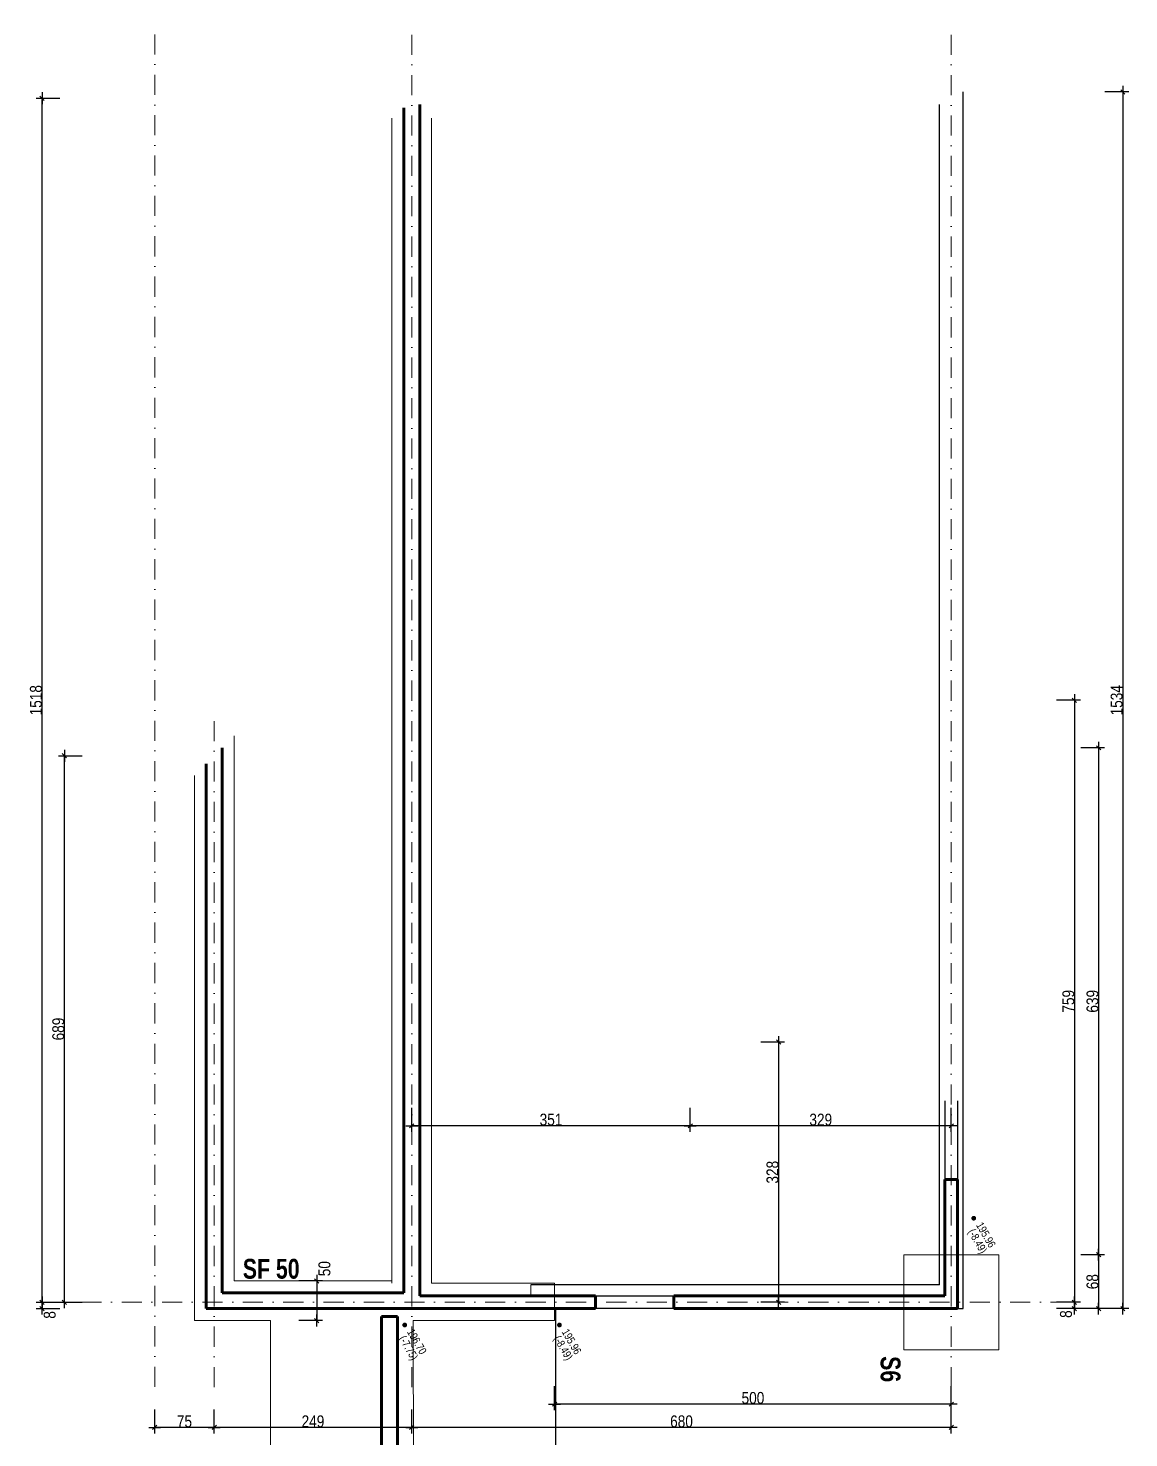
# Model space of a CAD drawing. Header units: centimetres. Extents: x 16433 to 114398, y -50094 to -12305.
# Drawn here: x 61960 to 63347, y -37195 to -35418 of the extents above; entities that cross this region are included whole.
import ezdxf
from ezdxf.enums import TextEntityAlignment as Align

# ---------------------------------------------------------------- set-up
doc = ezdxf.new("R2010")
doc.units = ezdxf.units.CM
doc.header["$LTSCALE"] = 0.5
doc.linetypes.add('TIRETPTX2', pattern=[50.8, 25.4, -12.7, 0, -12.7])
doc.layers.get('DEFPOINTS').update_dxf_attribs({"linetype": 'CONTINUOUS'})
for name, color, linetype in [('01_cote_gen', 4, 'CONTINUOUS'), ('01_linteaux', 2, 'CONTINUOUS'), ('01_texte', 230, 'CONTINUOUS'), ('AA_COTES', 2, 'CONTINUOUS')]:
    doc.layers.add(name, color=color, linetype=linetype)
for name, color, linetype, lineweight in [('01_murs_coup', 5, 'CONTINUOUS', 60), ('01_sem', 42, 'CONTINUOUS', 15), ('01_tram_axes', 2, 'TIRETPTX2', 9)]:
    doc.layers.add(name, color=color, linetype=linetype, lineweight=lineweight)
doc.styles.add('impact', font='impact.ttf')
doc.styles.add('MATTE_TXT', font='arial.ttf')
doc.styles.add('STYLE2', font='ARIALN.TTF')
doc.dimstyles.new('JB50', dxfattribs={"dimscale": 0.1, "dimtxt": 150, "dimasz": 15, "dimexe": 0.1, "dimexo": 0.1, "dimgap": 0.09, "dimtad": 1, "dimdec": 1, "dimdsep": 46, "dimtxsty": 'STYLE2', "dimblk1": 'BOND_G', "dimblk2": 'BOND_D', "dimsah": 1, "dimcen": 1.5, "dimdle": 0.01, "dimse1": 1, "dimse2": 1, "dimclrd": 4, "dimclre": 2, "dimclrt": 6, "dimazin": 2, "dimtfac": 2.333333, "dimtdec": 1, "dimtix": 1, "dimtmove": 2, "dimatfit": 3, "dimldrblk": 'BOND_G', "dimfxl": 1, "dimtolj": 1, "dimtzin": 0, "dimarcsym": 0})

# ---------------------------------------------------------------- blocks, each defined once
blk = doc.blocks.new('BOND_G')
at = {"layer": 'AA_COTES', "color": 0}
for p, q in [((0, -5), (0, 15)), ((5, 0), (-5, 0)), ((1.8, 1.8), (-1.8, -1.8))]:
    blk.add_line(p, q, dxfattribs=at)
blk = doc.blocks.new('BOND_D')
at = {"layer": 'AA_COTES', "color": 0}
for p, q in [((5, 0), (-5, 0)), ((-1.8, -1.8), (1.8, 1.8)), ((0, 5), (0, -15))]:
    blk.add_line(p, q, dxfattribs=at)
blk = doc.blocks.new('*D3246')
at = {"layer": '01_cote_gen', "color": 4, "lineweight": -2, "transparency": 16777216}
blk.add_line((62323.7, -36998.6), (62323.7, -37045.6), dxfattribs=at)
at = {"layer": 'DEFPOINTS', "color": 0}
for p in [(62314.9, -36997.1), (62314.9, -37047.1), (62323.7, -37047.1)]:
    blk.add_point(p, dxfattribs=at)
at = {"layer": '01_cote_gen', "color": 4, "lineweight": -2, "transparency": 16777216, "xscale": 1.5, "yscale": 1.5, "zscale": 1.5}
for name, p, rotation in [('BOND_G', (62323.7, -36997.1), 90), ('BOND_D', (62323.7, -37047.1), 270)]:
    blk.add_blockref(name, p, dxfattribs=dict(at, rotation=rotation))
at = {"layer": '01_cote_gen', "color": 6, "transparency": 16777216, "insert": (62333.5, -36981.7), "char_height": 15, "attachment_point": 5, "rotation": 90, "style": 'STYLE2'}
blk.add_mtext('\\A1;50', dxfattribs=at)
blk = doc.blocks.new('*D3247')
at = {"layer": '01_cote_gen', "color": 4, "lineweight": -2, "transparency": 16777216}
blk.add_line((63122, -37152.5), (62625, -37152.5), dxfattribs=at)
at = {"layer": 'DEFPOINTS', "color": 0}
for p in [(62623.5, -37050.1), (63123.5, -37131.1), (62623.5, -37152.5)]:
    blk.add_point(p, dxfattribs=at)
at = {"layer": '01_cote_gen', "color": 4, "lineweight": -2, "transparency": 16777216, "xscale": 1.5, "yscale": 1.5, "zscale": 1.5, "rotation": 180}
blk.add_blockref('BOND_D', (62623.5, -37152.5), dxfattribs=at)
at = {"layer": '01_cote_gen', "color": 4, "lineweight": -2, "transparency": 16777216, "xscale": 1.5, "yscale": 1.5, "zscale": 1.5}
blk.add_blockref('BOND_G', (63123.5, -37152.5), dxfattribs=at)
at = {"layer": '01_cote_gen', "color": 6, "transparency": 16777216, "insert": (62873.5, -37144.8), "char_height": 15, "attachment_point": 5, "style": 'STYLE2'}
blk.add_mtext('\\A1;500', dxfattribs=at)
blk = doc.blocks.new('*D3248')
at = {"layer": '01_cote_gen', "color": 4, "lineweight": -2, "transparency": 16777216}
blk.add_line((63278.7, -36266.6), (63278.7, -37022.6), dxfattribs=at)
at = {"layer": 'DEFPOINTS', "color": 0}
for p in [(63245.9, -36265.1), (63252.2, -37024.1), (63278.7, -37024.1)]:
    blk.add_point(p, dxfattribs=at)
at = {"layer": '01_cote_gen', "color": 4, "lineweight": -2, "transparency": 16777216, "xscale": 1.5, "yscale": 1.5, "zscale": 1.5}
for name, p, rotation in [('BOND_G', (63278.7, -36265.1), 90), ('BOND_D', (63278.7, -37024.1), 270)]:
    blk.add_blockref(name, p, dxfattribs=dict(at, rotation=rotation))
at = {"layer": '01_cote_gen', "color": 6, "transparency": 16777216, "insert": (63271.1, -36644.6), "char_height": 15, "attachment_point": 5, "rotation": 90, "style": 'STYLE2'}
blk.add_mtext('\\A1;759', dxfattribs=at)
blk = doc.blocks.new('*D3249')
at = {"layer": '01_cote_gen', "color": 4, "lineweight": -2, "transparency": 16777216}
blk.add_line((63309.2, -36326.6), (63309.2, -36962.6), dxfattribs=at)
at = {"layer": 'DEFPOINTS', "color": 0}
for p in [(63286.7, -36325.1), (63183.5, -36964.1), (63309.2, -36964.1)]:
    blk.add_point(p, dxfattribs=at)
at = {"layer": '01_cote_gen', "color": 4, "lineweight": -2, "transparency": 16777216, "xscale": 1.5, "yscale": 1.5, "zscale": 1.5}
for name, p, rotation in [('BOND_G', (63309.2, -36325.1), 90), ('BOND_D', (63309.2, -36964.1), 270)]:
    blk.add_blockref(name, p, dxfattribs=dict(at, rotation=rotation))
at = {"layer": '01_cote_gen', "color": 6, "transparency": 16777216, "insert": (63301.5, -36644.6), "char_height": 15, "attachment_point": 5, "rotation": 90, "style": 'STYLE2'}
blk.add_mtext('\\A1;639', dxfattribs=at)
blk = doc.blocks.new('*D3250')
at = {"layer": '01_cote_gen', "color": 4, "lineweight": -2, "transparency": 16777216}
blk.add_line((63309.2, -36965.6), (63309.2, -37030.6), dxfattribs=at)
at = {"layer": 'DEFPOINTS', "color": 0}
for p in [(63286.7, -36964.1), (63138.5, -37032.1), (63309.2, -37032.1)]:
    blk.add_point(p, dxfattribs=at)
at = {"layer": '01_cote_gen', "color": 4, "lineweight": -2, "transparency": 16777216, "xscale": 1.5, "yscale": 1.5, "zscale": 1.5}
for name, p, rotation in [('BOND_G', (63309.2, -36964.1), 90), ('BOND_D', (63309.2, -37032.1), 270)]:
    blk.add_blockref(name, p, dxfattribs=dict(at, rotation=rotation))
at = {"layer": '01_cote_gen', "color": 6, "transparency": 16777216, "insert": (63301.5, -36998.1), "char_height": 15, "attachment_point": 5, "rotation": 90, "style": 'STYLE2'}
blk.add_mtext('\\A1;68', dxfattribs=at)
blk = doc.blocks.new('*D3251')
at = {"layer": '01_cote_gen', "color": 4, "lineweight": -2, "transparency": 16777216}
blk.add_line((63278.7, -37025.6), (63278.7, -37030.6), dxfattribs=at)
at = {"layer": 'DEFPOINTS', "color": 0}
for p in [(63278.7, -37032.1), (63286.2, -37024.1), (63286.7, -37032.1)]:
    blk.add_point(p, dxfattribs=at)
at = {"layer": '01_cote_gen', "color": 4, "lineweight": -2, "transparency": 16777216, "xscale": 1.5, "yscale": 1.5, "zscale": 1.5}
for name, p, rotation in [('BOND_G', (63278.7, -37024.1), 90), ('BOND_D', (63278.7, -37032.1), 270)]:
    blk.add_blockref(name, p, dxfattribs=dict(at, rotation=rotation))
at = {"layer": '01_cote_gen', "color": 6, "transparency": 16777216, "insert": (63268.1, -37039), "char_height": 15, "attachment_point": 5, "rotation": 90, "style": 'STYLE2'}
blk.add_mtext('\\A1;8', dxfattribs=at)
blk = doc.blocks.new('*D3252')
at = {"layer": '01_cote_gen', "color": 4, "lineweight": -2, "transparency": 16777216}
blk.add_line((63122, -37181.9), (62445, -37181.9), dxfattribs=at)
at = {"layer": 'DEFPOINTS', "color": 0}
for p in [(62443.5, -37103.7), (63123.5, -37115.4), (62443.5, -37181.9)]:
    blk.add_point(p, dxfattribs=at)
at = {"layer": '01_cote_gen', "color": 4, "lineweight": -2, "transparency": 16777216, "xscale": 1.5, "yscale": 1.5, "zscale": 1.5, "rotation": 180}
blk.add_blockref('BOND_D', (62443.5, -37181.9), dxfattribs=at)
at = {"layer": '01_cote_gen', "color": 4, "lineweight": -2, "transparency": 16777216, "xscale": 1.5, "yscale": 1.5, "zscale": 1.5}
blk.add_blockref('BOND_G', (63123.5, -37181.9), dxfattribs=at)
at = {"layer": '01_cote_gen', "color": 6, "transparency": 16777216, "insert": (62783.5, -37174.3), "char_height": 15, "attachment_point": 5, "style": 'STYLE2'}
blk.add_mtext('\\A1;680', dxfattribs=at)
blk = doc.blocks.new('*D3253')
at = {"layer": '01_cote_gen', "color": 4, "lineweight": -2, "transparency": 16777216}
blk.add_line((62442, -37181.9), (62196.1, -37181.9), dxfattribs=at)
at = {"layer": 'DEFPOINTS', "color": 0}
for p in [(62194.6, -37131.1), (62443.5, -37159.4), (62194.6, -37181.9)]:
    blk.add_point(p, dxfattribs=at)
at = {"layer": '01_cote_gen', "color": 4, "lineweight": -2, "transparency": 16777216, "xscale": 1.5, "yscale": 1.5, "zscale": 1.5, "rotation": 180}
blk.add_blockref('BOND_D', (62194.6, -37181.9), dxfattribs=at)
at = {"layer": '01_cote_gen', "color": 4, "lineweight": -2, "transparency": 16777216, "xscale": 1.5, "yscale": 1.5, "zscale": 1.5}
blk.add_blockref('BOND_G', (62443.5, -37181.9), dxfattribs=at)
at = {"layer": '01_cote_gen', "color": 6, "transparency": 16777216, "insert": (62319, -37174.3), "char_height": 15, "attachment_point": 5, "style": 'STYLE2'}
blk.add_mtext('\\A1;249', dxfattribs=at)
blk = doc.blocks.new('*D3254')
at = {"layer": '01_cote_gen', "color": 4, "lineweight": -2, "transparency": 16777216}
blk.add_line((62193.1, -37181.9), (62121, -37181.9), dxfattribs=at)
at = {"layer": 'DEFPOINTS', "color": 0}
for p in [(62194.6, -36501.4), (62119.5, -37130.7), (62119.5, -37181.9)]:
    blk.add_point(p, dxfattribs=at)
at = {"layer": '01_cote_gen', "color": 4, "lineweight": -2, "transparency": 16777216, "xscale": 1.5, "yscale": 1.5, "zscale": 1.5, "rotation": 180}
blk.add_blockref('BOND_D', (62119.5, -37181.9), dxfattribs=at)
at = {"layer": '01_cote_gen', "color": 4, "lineweight": -2, "transparency": 16777216, "xscale": 1.5, "yscale": 1.5, "zscale": 1.5}
blk.add_blockref('BOND_G', (62194.6, -37181.9), dxfattribs=at)
at = {"layer": '01_cote_gen', "color": 6, "transparency": 16777216, "insert": (62157, -37174.3), "char_height": 15, "attachment_point": 5, "style": 'STYLE2'}
blk.add_mtext('\\A1;75', dxfattribs=at)
blk = doc.blocks.new('*D3255')
at = {"layer": '01_cote_gen', "color": 4, "lineweight": -2, "transparency": 16777216}
blk.add_line((62005.8, -37022.6), (62005.8, -36336.6), dxfattribs=at)
at = {"layer": 'DEFPOINTS', "color": 0}
for p in [(62005.8, -36335.1), (62027, -36335.1), (62027, -37024.1)]:
    blk.add_point(p, dxfattribs=at)
at = {"layer": '01_cote_gen', "color": 4, "lineweight": -2, "transparency": 16777216, "xscale": 1.5, "yscale": 1.5, "zscale": 1.5}
for name, p, rotation in [('BOND_D', (62005.8, -36335.1), 90), ('BOND_G', (62005.8, -37024.1), 270)]:
    blk.add_blockref(name, p, dxfattribs=dict(at, rotation=rotation))
at = {"layer": '01_cote_gen', "color": 6, "transparency": 16777216, "insert": (61998.1, -36679.6), "char_height": 15, "attachment_point": 5, "rotation": 90, "style": 'STYLE2'}
blk.add_mtext('\\A1;689', dxfattribs=at)
blk = doc.blocks.new('*D3256')
at = {"layer": '01_cote_gen', "color": 4, "lineweight": -2, "transparency": 16777216}
blk.add_line((61977.6, -37022.6), (61977.6, -35507.6), dxfattribs=at)
at = {"layer": 'DEFPOINTS', "color": 0}
for p in [(61977.6, -35506.1), (62027, -35506.1), (62028.3, -37024.1)]:
    blk.add_point(p, dxfattribs=at)
at = {"layer": '01_cote_gen', "color": 4, "lineweight": -2, "transparency": 16777216, "xscale": 1.5, "yscale": 1.5, "zscale": 1.5}
for name, p, rotation in [('BOND_D', (61977.6, -35506.1), 90), ('BOND_G', (61977.6, -37024.1), 270)]:
    blk.add_blockref(name, p, dxfattribs=dict(at, rotation=rotation))
at = {"layer": '01_cote_gen', "color": 6, "transparency": 16777216, "insert": (61969.9, -36265.1), "char_height": 15, "attachment_point": 5, "rotation": 90, "style": 'STYLE2'}
blk.add_mtext('\\A1;1518', dxfattribs=at)
blk = doc.blocks.new('*D3257')
at = {"layer": '01_cote_gen', "color": 4, "lineweight": -2, "transparency": 16777216}
blk.add_line((62905.9, -36697.6), (62905.9, -37022.6), dxfattribs=at)
at = {"layer": 'DEFPOINTS', "color": 0}
for p in [(62883.4, -36696.1), (62895.2, -37024.1), (62905.9, -37024.1)]:
    blk.add_point(p, dxfattribs=at)
at = {"layer": '01_cote_gen', "color": 4, "lineweight": -2, "transparency": 16777216, "xscale": 1.5, "yscale": 1.5, "zscale": 1.5}
for name, p, rotation in [('BOND_G', (62905.9, -36696.1), 90), ('BOND_D', (62905.9, -37024.1), 270)]:
    blk.add_blockref(name, p, dxfattribs=dict(at, rotation=rotation))
at = {"layer": '01_cote_gen', "color": 6, "transparency": 16777216, "insert": (62898.2, -36860.1), "char_height": 15, "attachment_point": 5, "rotation": 90, "style": 'STYLE2'}
blk.add_mtext('\\A1;328', dxfattribs=at)
blk = doc.blocks.new('*D3258')
at = {"layer": '01_cote_gen', "color": 4, "lineweight": -2, "transparency": 16777216}
blk.add_line((61977.6, -37030.6), (61977.6, -37025.6), dxfattribs=at)
at = {"layer": 'DEFPOINTS', "color": 0}
for p in [(61977.6, -37024.1), (62184.6, -37024.1), (62184.6, -37032.1)]:
    blk.add_point(p, dxfattribs=at)
at = {"layer": '01_cote_gen', "color": 4, "lineweight": -2, "transparency": 16777216, "xscale": 1.5, "yscale": 1.5, "zscale": 1.5}
for name, p, rotation in [('BOND_D', (61977.6, -37024.1), 90), ('BOND_G', (61977.6, -37032.1), 270)]:
    blk.add_blockref(name, p, dxfattribs=dict(at, rotation=rotation))
at = {"layer": '01_cote_gen', "color": 6, "transparency": 16777216, "insert": (61987.2, -37040), "char_height": 15, "attachment_point": 5, "rotation": 90, "style": 'STYLE2'}
blk.add_mtext('\\A1;8', dxfattribs=at)
blk = doc.blocks.new('*D3259')
at = {"layer": '01_cote_gen', "color": 4, "lineweight": -2, "transparency": 16777216}
blk.add_line((63122, -36801.6), (62796, -36801.6), dxfattribs=at)
at = {"layer": 'DEFPOINTS', "color": 0}
for p in [(62794.5, -36778.2), (62794.5, -36801.6), (63123.5, -36811.5)]:
    blk.add_point(p, dxfattribs=at)
at = {"layer": '01_cote_gen', "color": 4, "lineweight": -2, "transparency": 16777216, "xscale": 1.5, "yscale": 1.5, "zscale": 1.5, "rotation": 180}
blk.add_blockref('BOND_D', (62794.5, -36801.6), dxfattribs=at)
at = {"layer": '01_cote_gen', "color": 4, "lineweight": -2, "transparency": 16777216, "xscale": 1.5, "yscale": 1.5, "zscale": 1.5}
blk.add_blockref('BOND_G', (63123.5, -36801.6), dxfattribs=at)
at = {"layer": '01_cote_gen', "color": 6, "transparency": 16777216, "insert": (62959, -36793.9), "char_height": 15, "attachment_point": 5, "style": 'STYLE2'}
blk.add_mtext('\\A1;329', dxfattribs=at)
blk = doc.blocks.new('*D3260')
at = {"layer": '01_cote_gen', "color": 4, "lineweight": -2, "transparency": 16777216}
blk.add_line((62793, -36801.6), (62445, -36801.6), dxfattribs=at)
at = {"layer": 'DEFPOINTS', "color": 0}
for p in [(62794.5, -36779.1), (62443.5, -36801.6), (62443.5, -36808.9)]:
    blk.add_point(p, dxfattribs=at)
at = {"layer": '01_cote_gen', "color": 4, "lineweight": -2, "transparency": 16777216, "xscale": 1.5, "yscale": 1.5, "zscale": 1.5, "rotation": 180}
blk.add_blockref('BOND_D', (62443.5, -36801.6), dxfattribs=at)
at = {"layer": '01_cote_gen', "color": 4, "lineweight": -2, "transparency": 16777216, "xscale": 1.5, "yscale": 1.5, "zscale": 1.5}
blk.add_blockref('BOND_G', (62794.5, -36801.6), dxfattribs=at)
at = {"layer": '01_cote_gen', "color": 6, "transparency": 16777216, "insert": (62619, -36793.9), "char_height": 15, "attachment_point": 5, "style": 'STYLE2'}
blk.add_mtext('\\A1;351', dxfattribs=at)
blk = doc.blocks.new('*D3261')
at = {"layer": '01_cote_gen', "color": 4, "lineweight": -2, "transparency": 16777216}
blk.add_line((63122, -37444.1), (62427, -37444.1), dxfattribs=at)
at = {"layer": 'DEFPOINTS', "color": 0}
for p in [(63123.5, -37189.4), (62425.5, -37421.6), (62425.5, -37444.1)]:
    blk.add_point(p, dxfattribs=at)
at = {"layer": '01_cote_gen', "color": 4, "lineweight": -2, "transparency": 16777216, "xscale": 1.5, "yscale": 1.5, "zscale": 1.5, "rotation": 180}
blk.add_blockref('BOND_D', (62425.5, -37444.1), dxfattribs=at)
at = {"layer": '01_cote_gen', "color": 4, "lineweight": -2, "transparency": 16777216, "xscale": 1.5, "yscale": 1.5, "zscale": 1.5}
blk.add_blockref('BOND_G', (63123.5, -37444.1), dxfattribs=at)
at = {"layer": '01_cote_gen', "color": 6, "transparency": 16777216, "insert": (62774.5, -37436.5), "char_height": 15, "attachment_point": 5, "style": 'STYLE2'}
blk.add_mtext('\\A1;698', dxfattribs=at)
blk = doc.blocks.new('*D3245')
at = {"layer": '01_cote_gen', "color": 4, "lineweight": -2, "transparency": 16777216}
blk.add_line((63339.7, -35499.6), (63339.7, -37030.6), dxfattribs=at)
at = {"layer": 'DEFPOINTS', "color": 0}
for p in [(63316.7, -35498.1), (63316.7, -37032.1), (63339.7, -37032.1)]:
    blk.add_point(p, dxfattribs=at)
at = {"layer": '01_cote_gen', "color": 4, "lineweight": -2, "transparency": 16777216, "xscale": 1.5, "yscale": 1.5, "zscale": 1.5}
for name, p, rotation in [('BOND_G', (63339.7, -35498.1), 90), ('BOND_D', (63339.7, -37032.1), 270)]:
    blk.add_blockref(name, p, dxfattribs=dict(at, rotation=rotation))
at = {"layer": '01_cote_gen', "color": 6, "transparency": 16777216, "insert": (63332, -36265.1), "char_height": 15, "attachment_point": 5, "rotation": 90, "style": 'STYLE2'}
blk.add_mtext('\\A1;1534', dxfattribs=at)

msp = doc.modelspace()

# ---------------------------------------------------------------- linework, layer by layer
at = {"layer": '01_linteaux'}
for p, q in [((63138.517, -37032.095), (63138.517, -35498.084)), ((63108.517, -37002.095), (63108.517, -35514.084)), ((63115.517, -36770.092), (63115.517, -36869.101)), ((63131.517, -36770.092), (63131.517, -36869.101)), ((63108.517, -37002.095), (62593.517, -37002.095)), ((62674.962, -37016.095), (62773.962, -37016.095)), ((62624.962, -37363.996), (62624.962, -37032.095)), ((62773.962, -37032.095), (62674.962, -37032.095)), ((63131.517, -37032.095), (63138.517, -37032.095))]:
    msp.add_line(p, q, dxfattribs=at)
at = {"layer": '01_murs_coup'}
for p, q in [((62433.517, -35518.084), (62433.517, -37012.095)), ((62453.517, -37016.095), (62453.517, -35514.084)), ((62204.55, -37012.095), (62204.55, -36325.095)), ((62184.55, -36345.095), (62184.55, -37032.095)), ((63115.517, -37016.095), (63115.517, -36869.101)), ((63115.517, -36869.101), (63131.517, -36869.101)), ((63131.517, -36869.101), (63131.517, -37032.095)), ((62433.517, -37012.095), (62204.55, -37012.095)), ((62674.962, -37016.095), (62453.517, -37016.095)), ((62674.962, -37032.095), (62674.962, -37016.095)), ((62773.962, -37032.095), (62773.962, -37016.095)), ((62773.962, -37016.095), (63115.517, -37016.095)), ((62184.55, -37032.095), (62674.962, -37032.095)), ((63131.517, -37032.095), (62773.962, -37032.095)), ((62405.512, -37376.517), (62405.512, -37042.095)), ((62405.512, -37042.095), (62425.462, -37042.109)), ((62425.462, -37042.109), (62425.512, -37376.517))]:
    msp.add_line(p, q, dxfattribs=at)
at = {"layer": '01_sem', "ltscale": 2}
for p, q in [((62418.517, -37000.064), (62418.517, -35531.084)), ((62468.517, -37000.064), (62468.517, -35531.084)), ((62219.55, -36997.095), (62219.55, -36310.095)), ((62169.55, -37047.095), (62169.55, -36360.095)), ((63063.517, -37084.095), (63063.517, -36964.095)), ((63063.517, -36964.095), (63183.517, -36964.095)), ((63183.517, -37084.095), (63183.517, -36964.095)), ((62219.55, -36997.095), (62418.517, -36997.095)), ((62468.517, -37000.064), (62623.517, -37000.064)), ((62593.517, -37016.095), (62593.517, -37002.095)), ((62623.517, -37047.095), (62623.517, -37000.064)), ((62169.55, -37047.095), (62265.512, -37047.095)), ((62265.512, -37396.517), (62265.512, -37047.095)), ((62445.463, -37047.095), (62445.515, -37396.517)), ((62445.463, -37047.095), (62623.517, -37047.095)), ((63063.517, -37084.095), (63183.517, -37084.095))]:
    msp.add_line(p, q, dxfattribs=at)
at = {"layer": '01_texte', "const_width": 3}
for points in [[(63151.795, -36916.632, 1), (63151.795, -36919.632, 1)], [(62434.612, -37051.206, 1), (62434.612, -37054.206, 1)], [(62629.624, -37051.206, 1), (62629.624, -37054.206, 1)]]:
    msp.add_lwpolyline(points, format="xyb", close=True, dxfattribs=at)
at = {"layer": '01_tram_axes', "ltscale": 2}
for p, q in [((62119.517, -37130.665), (62119.517, -35417.821)), ((62443.517, -37131.087), (62443.517, -35417.821)), ((63123.517, -37131.087), (63123.517, -35417.821)), ((62194.55, -37131.087), (62194.55, -36290.182)), ((62027.005, -37024.095), (63262.985, -37024.095))]:
    msp.add_line(p, q, dxfattribs=at)

# ---------------------------------------------------------------- texts
at = {"layer": '01_texte', "style": 'MATTE_TXT', "width": 0.8}
for s, p in [('195.96', (63160.271, -36943.084)), ('(-8.49)', (63149.793, -36950.895)), ('(-7.75)', (62432.61, -37085.469)), ('196.70', (62443.088, -37077.657)), ('(-8.49)', (62627.622, -37085.469)), ('195.96', (62638.1, -37077.657))]:
    msp.add_text(s, height=10, rotation=300, dxfattribs=at).set_placement(p, align=Align.BOTTOM_CENTER)
at = {"layer": '01_texte', "style": 'impact'}
msp.add_text('SF 50', height=25, dxfattribs=at).set_placement((62266.38, -37001.826), align=Align.BOTTOM_CENTER)
msp.add_text('S6', height=25, rotation=270, dxfattribs=at).set_placement((63026.971, -37108.423), align=Align.BOTTOM_CENTER)

# ---------------------------------------------------------------- dimensions: what is measured, and where the dimension line sits
at = {"layer": '01_cote_gen'}
for base, p1, p2, picture, middle in [((61977.606, -35506.084), (62028.315, -37024.095), (62027.005, -35506.084), '*D3256', (61969.939, -36265.089)), ((63339.711, -37032.095), (63316.689, -35498.084), (63316.689, -37032.095), '*D3245', (63332.043, -36265.089)), ((63278.745, -37024.095), (63245.862, -36265.087), (63252.247, -37024.095), '*D3248', (63271.077, -36644.591)), ((63309.189, -36964.095), (63286.689, -36325.087), (63183.517, -36964.095), '*D3249', (63301.522, -36644.591)), ((62005.815, -36335.095), (62027.005, -37024.095), (62027.005, -36335.095), '*D3255', (61998.147, -36679.595)), ((62905.859, -37024.095), (62883.359, -36696.099), (62895.229, -37024.095), '*D3257', (62898.191, -36860.097)), ((63309.189, -37032.095), (63286.689, -36964.095), (63138.517, -37032.095), '*D3250', (63301.522, -36998.095))]:
    dim = msp.add_linear_dim(base=base, p1=p1, p2=p2, angle=270, dimstyle='JB50', dxfattribs=at)
    dim.commit()
    dim.dimension.update_dxf_attribs({"geometry": picture, "text_midpoint": middle})
for base, p1, p2, picture, middle in [((62119.517, -37181.939), (62194.55, -36501.395), (62119.517, -37130.665), '*D3254', (62157.033, -37174.302)), ((62443.517, -36801.58), (62794.518, -36779.08), (62443.517, -36808.949), '*D3260', (62619.017, -36793.913)), ((62794.518, -36801.58), (63123.517, -36811.512), (62794.518, -36778.191), '*D3259', (62959.017, -36793.913)), ((62623.517, -37152.496), (63123.517, -37131.087), (62623.517, -37050.064), '*D3247', (62873.517, -37144.829)), ((62443.517, -37181.939), (63123.517, -37115.384), (62443.517, -37103.707), '*D3252', (62783.517, -37174.271)), ((62194.55, -37181.939), (62443.517, -37159.439), (62194.55, -37131.087), '*D3253', (62319.033, -37174.271)), ((62425.502, -37444.146), (63123.517, -37189.439), (62425.502, -37421.646), '*D3261', (62774.509, -37436.478))]:
    dim = msp.add_linear_dim(base=base, p1=p1, p2=p2, dimstyle='JB50', dxfattribs=at)
    dim.commit()
    dim.dimension.update_dxf_attribs({"geometry": picture, "text_midpoint": middle})
for base, p1, p2, picture, middle in [((62323.688, -37047.095), (62314.911, -36997.095), (62314.911, -37047.095), '*D3246', (62333.474, -36981.729)), ((61977.606, -37024.095), (62184.55, -37032.095), (62184.55, -37024.095), '*D3258', (61987.236, -37040.014)), ((63278.745, -37032.095), (63286.245, -37024.095), (63286.689, -37032.095), '*D3251', (63268.134, -37038.97))]:
    dim = msp.add_linear_dim(base=base, p1=p1, p2=p2, angle=270, dimstyle='JB50', dxfattribs=at)
    dim.commit()
    dim.dimension.update_dxf_attribs({"geometry": picture, "text_midpoint": middle, "dimtype": 160})

doc.saveas('drawing.dxf')
